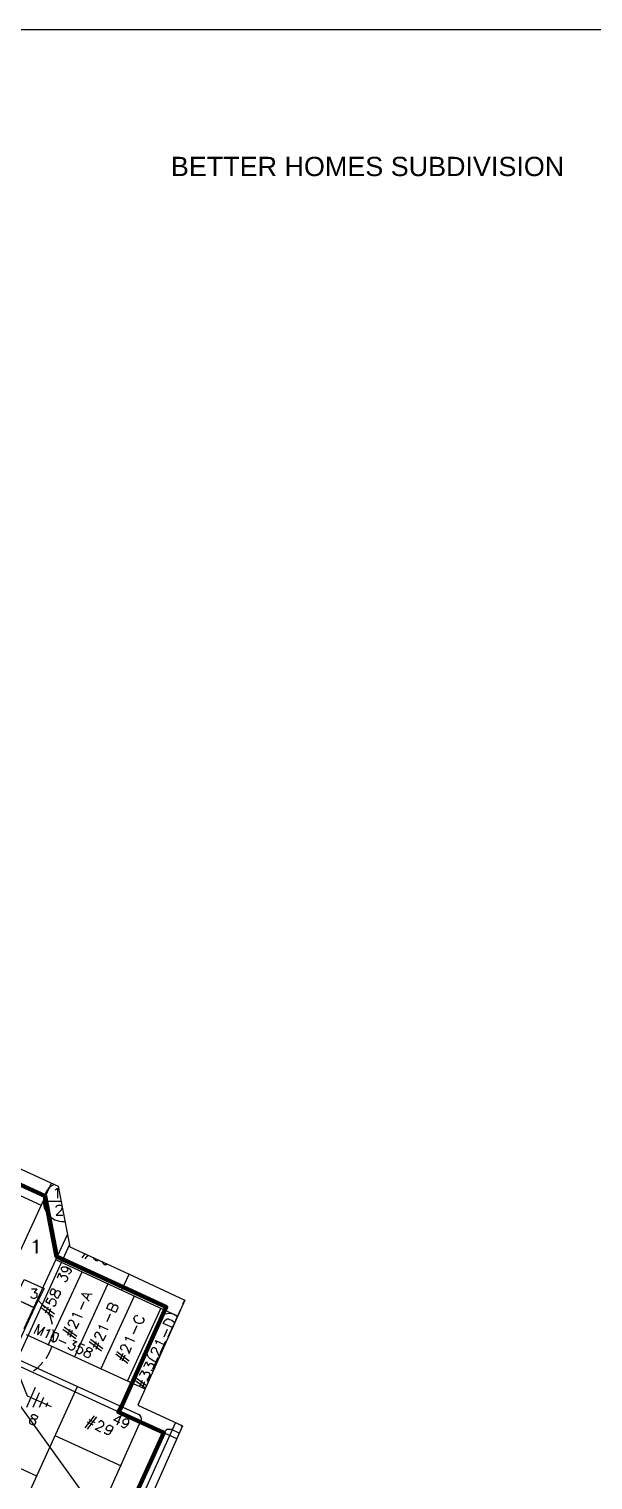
# Model space of a CAD drawing. Header units: millimetres. Extents: x 3.6 to 37.8, y 0.6 to 28.7.
# Drawn here: x 23.76 to 27.77, y 18.39 to 28.7 of the extents above; entities that cross this region are included whole.
import ezdxf

# ---------------------------------------------------------------- set-up
doc = ezdxf.new("R2010")
doc.units = ezdxf.units.MM
for name, color, linetype in [('PDF_0', 7, 'Continuous'), ('PDF_S45$Actives-PowerSupply', 1, 'Continuous'), ('PDF_S45$BOUNDARY-NODE', 3, 'Continuous'), ('PDF_S45$Passives-TapOffs', 7, 'Continuous'), ('PDF_S45$pole', 7, 'Continuous'), ('PDF_S45$strand', 7, 'Continuous'), ('PDF_S45$Symbols-EndOfLine', 7, 'Continuous'), ('PDF_Text', 4, 'Continuous')]:
    doc.layers.add(name, color=color, linetype=linetype)
for name, color, linetype, true_color in [('PDF_S45$Actives-Amplifier', 92, 'Continuous', 0x00b800), ('PDF_S45$Cable-565', 23, 'Continuous', 0xdd8a6e), ('PDF_S45$LOTS', 254, 'Continuous', 0xdcdcdc), ('PDF_S45$ROAD', 8, 'Continuous', 0x808080), ('PDF_S45$SDU', 157, 'Continuous', 0x396472), ('PDF_S45$Symbols-Ground', 12, 'Continuous', 0xb80000)]:
    doc.layers.add(name, color=color, linetype=linetype, true_color=true_color)
doc.styles.add('PDF Swiss721BT-LightCondensed', font='arial.ttf')

msp = doc.modelspace()

# ---------------------------------------------------------------- linework, layer by layer
at = {"layer": 'PDF_0', "lineweight": 0, "const_width": 0.00834}
msp.add_lwpolyline([(37.765, 0.599), (37.765, 28.699), (3.568, 28.699), (3.568, 0.599)], close=True, dxfattribs=at)
at = {"layer": 'PDF_0', "lineweight": 9}
msp.add_lwpolyline([(14.097, 12.191), (17.821, 20.618), (17.812, 20.864), (19.188, 23.841), (21.327, 28.487), (22.111, 28.124), (22.236, 27.961), (23.116, 27.557), (21.332, 23.675), (22.007, 23.366), (22.361, 23.525), (23.696, 22.912), (22.82, 21.006), (23.967, 20.481), (24.05, 20.051), (24.467, 19.859), (24.868, 19.672), (24.534, 18.925), (24.851, 18.779), (24.601, 18.216)], dxfattribs=at)
at = {"layer": 'PDF_S45$Actives-Amplifier', "lineweight": 13}
for points in [[(23.813, 20.005), (23.813, 20.093), (23.804, 20.084), (23.792, 20.08), (23.792, 20.084), (23.804, 20.089), (23.817, 20.101), (23.817, 20.005)], [(23.412, 19.392), (23.567, 19.726), (23.8, 19.617), (23.646, 19.284)]]:
    msp.add_lwpolyline(points, close=True, dxfattribs=at)
at = {"layer": 'PDF_S45$Actives-PowerSupply', "lineweight": 9}
msp.add_lwpolyline([(24.2, 18.225), (23.679, 18.95)], dxfattribs=at)
at = {"layer": 'PDF_S45$BOUNDARY-NODE', "lineweight": 60}
msp.add_lwpolyline([(25.397, 17.737), (24.463, 18.166), (24.717, 18.729), (24.396, 18.875), (24.417, 18.913), (24.734, 19.622), (24.426, 19.763), (23.959, 19.98), (23.875, 20.41), (22.683, 20.956), (23.054, 21.765)], dxfattribs=at)
at = {"layer": 'PDF_S45$Cable-565', "lineweight": 13}
for points in [[(23.875, 19.617), (23.871, 19.622), (23.825, 19.672)], [(24.838, 19.609), (24.801, 19.526)], [(24.866, 19.672), (24.851, 19.642)], [(23.892, 19.584), (23.908, 19.563), (23.925, 19.501)], [(24.784, 19.492), (24.747, 19.409)], [(23.929, 19.463), (23.934, 19.43), (23.929, 19.371)], [(23.921, 19.338), (23.904, 19.296), (23.879, 19.255)], [(24.73, 19.38), (24.692, 19.296)], [(23.858, 19.23), (23.821, 19.188), (23.792, 19.167)], [(24.676, 19.263), (24.638, 19.18)], [(24.608, 19.091), (24.601, 19.1), (24.622, 19.146)], [(24.848, 18.773), (24.839, 18.785)]]:
    msp.add_lwpolyline(points, dxfattribs=at)
at = {"layer": 'PDF_S45$LOTS', "lineweight": 0}
for points in [[(23.85, 20.343), (22.653, 20.893)], [(24.816, 19.557), (23.95, 19.959)], [(23.896, 19.351), (24.138, 19.872)], [(24.471, 19.858), (24.417, 19.743)], [(24.084, 19.267), (24.321, 19.784)], [(24.271, 19.18), (24.509, 19.701)], [(24.459, 19.096), (24.697, 19.613)], [(20.21, 10.481), (22.507, 15.548), (24.104, 19.059)], [(24.417, 18.492), (23.946, 18.708)], [(23.817, 18.421), (23.341, 18.638)]]:
    msp.add_lwpolyline(points, dxfattribs=at)
at = {"layer": 'PDF_S45$Passives-TapOffs', "lineweight": 9}
msp.add_lwpolyline([(23.8, 19.617), (23.662, 19.68), (23.725, 19.818), (23.867, 19.755)], close=True, dxfattribs=at)
msp.add_lwpolyline([(23.779, 19.751), (23.817, 19.751), (23.796, 19.726), (23.804, 19.726), (23.813, 19.722), (23.817, 19.722), (23.817, 19.692), (23.8, 19.684), (23.792, 19.684), (23.779, 19.688), (23.775, 19.692), (23.775, 19.697)], dxfattribs=at)
at = {"layer": 'PDF_S45$pole', "lineweight": 0}
for points in [[(23.796, 19.434), (23.829, 19.501), (23.821, 19.426), (23.871, 19.48), (23.842, 19.417)], [(23.888, 19.459), (23.896, 19.459), (23.908, 19.463), (23.879, 19.401)], [(24.025, 19.363), (23.975, 19.388)], [(24.071, 19.388), (24.1, 19.376), (24.071, 19.359), (24.079, 19.355), (24.088, 19.346), (24.084, 19.334), (24.084, 19.33), (24.075, 19.321), (24.067, 19.317), (24.059, 19.317), (24.05, 19.321), (24.042, 19.33), (24.042, 19.338)], [(24.096, 19.313), (24.096, 19.305), (24.104, 19.296), (24.113, 19.292), (24.121, 19.292), (24.129, 19.296), (24.142, 19.309), (24.142, 19.321), (24.138, 19.33), (24.134, 19.334), (24.125, 19.338), (24.109, 19.338), (24.125, 19.363), (24.155, 19.351)]]:
    msp.add_lwpolyline(points, dxfattribs=at)
for points in [[(23.954, 19.442), (23.959, 19.438), (23.967, 19.434), (23.967, 19.421), (23.963, 19.405), (23.95, 19.38), (23.942, 19.376), (23.929, 19.376), (23.925, 19.38), (23.917, 19.384), (23.917, 19.396), (23.921, 19.413), (23.934, 19.438), (23.946, 19.442)], [(24.188, 19.334), (24.2, 19.33), (24.209, 19.321), (24.209, 19.317), (24.205, 19.309), (24.2, 19.305), (24.18, 19.305), (24.171, 19.309), (24.163, 19.305), (24.155, 19.296), (24.15, 19.288), (24.15, 19.28), (24.159, 19.271), (24.171, 19.267), (24.18, 19.263), (24.184, 19.267), (24.192, 19.271), (24.196, 19.28), (24.196, 19.288), (24.192, 19.296), (24.171, 19.317), (24.171, 19.326), (24.18, 19.334)]]:
    msp.add_lwpolyline(points, close=True, dxfattribs=at)
at = {"layer": 'PDF_S45$ROAD', "lineweight": 0}
for points in [[(23.492, 19.576), (23.92, 20.502)], [(23.725, 19.471), (24.033, 20.138)], [(24.585, 19.038), (23.742, 19.426)], [(20.735, 10.281), (24.555, 18.813)], [(24.722, 18.738), (23.083, 15.076)], [(24.828, 18.727), (24.767, 18.754)]]:
    msp.add_lwpolyline(points, dxfattribs=at)
msp.add_lwpolyline([(24.557, 18.812, 0.411912), (24.538, 18.859), (23.671, 19.255)], format="xyb", dxfattribs=at)
msp.add_arc((24.754, 18.718), 0.0354, 65.4236, 155.8739, dxfattribs=at)
at = {"layer": 'PDF_S45$SDU', "lineweight": 0}
for points in [[(24.138, 19.972), (24.16, 20.001)], [(24.159, 19.964), (24.18, 19.991)], [(24.256, 19.957), (24.255, 19.955), (24.246, 19.951), (24.234, 19.951), (24.234, 19.955), (24.225, 19.959), (24.221, 19.968), (24.222, 19.972)], [(24.316, 19.929), (24.309, 19.922), (24.296, 19.922), (24.284, 19.934), (24.28, 19.945)], [(24.188, 19.663), (24.134, 19.718), (24.209, 19.713)], [(24.184, 19.713), (24.171, 19.68)], [(23.934, 19.551), (23.846, 19.617)], [(23.942, 19.572), (23.854, 19.638)], [(23.896, 19.622), (23.875, 19.58)], [(23.929, 19.63), (23.942, 19.63), (23.95, 19.638), (23.954, 19.647), (23.954, 19.659), (23.95, 19.667), (23.942, 19.676), (23.938, 19.676), (23.925, 19.68), (23.917, 19.676), (23.908, 19.667), (23.904, 19.659), (23.904, 19.647), (23.908, 19.642), (23.879, 19.659), (23.896, 19.688)], [(23.913, 19.609), (23.896, 19.567)], [(24.15, 19.659), (24.125, 19.605)], [(24.355, 19.626), (24.367, 19.638), (24.376, 19.638), (24.384, 19.634), (24.388, 19.626), (24.392, 19.622), (24.388, 19.613), (24.376, 19.584), (24.313, 19.613), (24.325, 19.642), (24.334, 19.651), (24.346, 19.651), (24.359, 19.638), (24.355, 19.626), (24.342, 19.601)], [(24.05, 19.492), (24.046, 19.492), (24.042, 19.501), (24.038, 19.505), (24.038, 19.509), (24.046, 19.522), (24.05, 19.53), (24.063, 19.53), (24.067, 19.526), (24.075, 19.522), (24.079, 19.509), (24.096, 19.467), (24.117, 19.509)], [(24.075, 19.559), (24.075, 19.567), (24.071, 19.58), (24.138, 19.551)], [(24.263, 19.471), (24.263, 19.48), (24.259, 19.492), (24.321, 19.463)], [(24.338, 19.572), (24.313, 19.517)], [(24.526, 19.488), (24.501, 19.43)], [(24.567, 19.547), (24.571, 19.542), (24.576, 19.534), (24.576, 19.526), (24.571, 19.513), (24.555, 19.505), (24.538, 19.505), (24.521, 19.513), (24.509, 19.526), (24.509, 19.534), (24.505, 19.542), (24.513, 19.555), (24.517, 19.559), (24.526, 19.563), (24.534, 19.563)], [(24.78, 19.476), (24.713, 19.505), (24.726, 19.526), (24.734, 19.534), (24.742, 19.538), (24.751, 19.538), (24.759, 19.534), (24.776, 19.53), (24.788, 19.517), (24.792, 19.509), (24.788, 19.497), (24.78, 19.476)], [(24.092, 19.396), (24, 19.463)], [(24.1, 19.413), (24.009, 19.48)], [(24.05, 19.463), (24.034, 19.421)], [(24.067, 19.455), (24.05, 19.409)], [(24.284, 19.326), (24.196, 19.392)], [(24.305, 19.421), (24.284, 19.38), (24.267, 19.421), (24.259, 19.434), (24.25, 19.442), (24.238, 19.442), (24.23, 19.434), (24.225, 19.421), (24.225, 19.417), (24.23, 19.413), (24.234, 19.405)], [(24.451, 19.388), (24.451, 19.396), (24.446, 19.409), (24.509, 19.38)], [(24.667, 19.363), (24.667, 19.371), (24.659, 19.384), (24.726, 19.355)], [(24.742, 19.463), (24.717, 19.409)], [(24.275, 19.309), (24.188, 19.376)], [(24.238, 19.376), (24.217, 19.334)], [(24.255, 19.367), (24.234, 19.321)], [(24.463, 19.221), (24.376, 19.288)], [(24.471, 19.238), (24.384, 19.305)], [(24.426, 19.292), (24.405, 19.246)], [(24.421, 19.317), (24.413, 19.326), (24.413, 19.338), (24.417, 19.351), (24.426, 19.355), (24.442, 19.355), (24.446, 19.346), (24.455, 19.338), (24.471, 19.292), (24.488, 19.334)], [(24.442, 19.28), (24.421, 19.238)], [(24.673, 19.236), (24.663, 19.234), (24.647, 19.238), (24.622, 19.255), (24.609, 19.267), (24.605, 19.276), (24.601, 19.288)], [(24.638, 19.296), (24.634, 19.296), (24.63, 19.301), (24.63, 19.313), (24.634, 19.326), (24.642, 19.334), (24.651, 19.334), (24.659, 19.33), (24.663, 19.326), (24.667, 19.313), (24.684, 19.271), (24.705, 19.313)], [(24.576, 19.2), (24.592, 19.234), (24.609, 19.205), (24.613, 19.213), (24.622, 19.221), (24.634, 19.221), (24.647, 19.209), (24.651, 19.2), (24.651, 19.188), (24.647, 19.18), (24.638, 19.171), (24.626, 19.171)], [(24.588, 19.046), (24.513, 19.1)], [(24.596, 19.063), (24.521, 19.117)], [(24.546, 19.138), (24.563, 19.171), (24.58, 19.142), (24.584, 19.155), (24.588, 19.159), (24.605, 19.159), (24.613, 19.155), (24.622, 19.138), (24.622, 19.13), (24.617, 19.117), (24.609, 19.113), (24.605, 19.109), (24.597, 19.109)], [(24.563, 19.1), (24.546, 19.059)], [(24.58, 19.092), (24.563, 19.046)], [(24.159, 18.763), (24.225, 18.85)], [(24.175, 18.754), (24.242, 18.842)], [(24.217, 18.783), (24.175, 18.804)], [(24.23, 18.8), (24.188, 18.821)], [(24.271, 18.733), (24.23, 18.754), (24.275, 18.771), (24.284, 18.779), (24.292, 18.783), (24.292, 18.8), (24.288, 18.804), (24.275, 18.813), (24.267, 18.813), (24.259, 18.804), (24.255, 18.804)], [(24.35, 18.75), (24.342, 18.738), (24.334, 18.721), (24.325, 18.717), (24.313, 18.717), (24.309, 18.721), (24.3, 18.725), (24.3, 18.733)]]:
    msp.add_lwpolyline(points, dxfattribs=at)
for points in [[(23.913, 19.73), (23.917, 19.743), (23.925, 19.751), (23.934, 19.751), (23.938, 19.747), (23.946, 19.743), (23.946, 19.734), (23.942, 19.718), (23.942, 19.701), (23.95, 19.692), (23.959, 19.688), (23.967, 19.688), (23.971, 19.692), (23.975, 19.701), (23.984, 19.713), (23.984, 19.726), (23.979, 19.734), (23.967, 19.738), (23.963, 19.738), (23.95, 19.734), (23.946, 19.726), (23.938, 19.713), (23.929, 19.709), (23.921, 19.709), (23.913, 19.718)], [(23.8, 18.859), (23.813, 18.85), (23.821, 18.846), (23.821, 18.838), (23.817, 18.829), (23.813, 18.825), (23.804, 18.825), (23.792, 18.829), (23.779, 18.829), (23.771, 18.825), (23.767, 18.821), (23.763, 18.813), (23.763, 18.8), (23.771, 18.792), (23.783, 18.788), (23.796, 18.788), (23.804, 18.792), (23.808, 18.8), (23.808, 18.808), (23.804, 18.817), (23.779, 18.842), (23.779, 18.846), (23.783, 18.854), (23.788, 18.859)], [(24.342, 18.742), (24.321, 18.742), (24.313, 18.75), (24.309, 18.758), (24.313, 18.771), (24.321, 18.779), (24.33, 18.783), (24.338, 18.783), (24.342, 18.779), (24.35, 18.775), (24.355, 18.763), (24.35, 18.75)]]:
    msp.add_lwpolyline(points, close=True, dxfattribs=at)
msp.add_arc((24.757, 19.499), 0.0778, 43.0316, 110.3764, dxfattribs=at)
at = {"layer": 'PDF_S45$strand', "color": 254, "lineweight": 0, "true_color": 0xdcdcdc}
for points in [[(24.047, 20.066), (23.675, 19.246)], [(24.81, 18.687), (23.696, 19.2)], [(24.8, 18.803), (24.146, 17.345)]]:
    msp.add_lwpolyline(points, dxfattribs=at)
at = {"layer": 'PDF_S45$strand', "lineweight": 0}
for points in [[(24.029, 19.901), (24.034, 19.893), (24.034, 19.88), (24.025, 19.872), (24.004, 19.872), (23.996, 19.88), (23.992, 19.888), (23.992, 19.901), (24, 19.909), (24.021, 19.909)], [(24.459, 18.792), (24.451, 18.788), (24.438, 18.788), (24.43, 18.796), (24.43, 18.817), (24.438, 18.825), (24.446, 18.829), (24.459, 18.829), (24.467, 18.821), (24.467, 18.8)]]:
    msp.add_lwpolyline(points, close=True, dxfattribs=at)
for points in [[(24.021, 19.909), (24.038, 19.901), (24.05, 19.893), (24.059, 19.88), (24.059, 19.872), (24.046, 19.859), (24.042, 19.859)], [(23.963, 19.83), (23.975, 19.863), (23.992, 19.834), (23.996, 19.843), (24, 19.847), (24.017, 19.847), (24.021, 19.843), (24.029, 19.838), (24.034, 19.83), (24.034, 19.818), (24.029, 19.809), (24.021, 19.805), (24.017, 19.801), (24.013, 19.801)], [(24.405, 18.8), (24.363, 18.821), (24.413, 18.85), (24.384, 18.783)], [(24.467, 18.8), (24.459, 18.783), (24.438, 18.763), (24.43, 18.763), (24.417, 18.775), (24.417, 18.779)]]:
    msp.add_lwpolyline(points, dxfattribs=at)
at = {"layer": 'PDF_S45$Symbols-EndOfLine', "lineweight": 9}
for points in [[(23.946, 20.456), (23.954, 20.46), (23.963, 20.468), (23.963, 20.397)], [(23.954, 20.33), (23.954, 20.335), (23.959, 20.343), (23.963, 20.343), (23.971, 20.347), (23.984, 20.347), (23.988, 20.343), (23.992, 20.343), (23.995, 20.337)], [(23.996, 20.33), (23.996, 20.326), (23.992, 20.322), (23.988, 20.31), (23.954, 20.276), (24, 20.276)]]:
    msp.add_lwpolyline(points, dxfattribs=at)
at = {"layer": 'PDF_S45$Symbols-EndOfLine', "color": 15, "lineweight": 0, "true_color": 0x954a4a}
msp.add_lwpolyline([(23.988, 20.372), (23.879, 20.372)], dxfattribs=at)
msp.add_arc((24.003, 20.37), 0.14, 117.579, 275.0078, dxfattribs=at)
at = {"layer": 'PDF_S45$Symbols-Ground', "lineweight": 0}
for points in [[(23.921, 18.913), (23.75, 18.988), (23.675, 19.18)], [(23.804, 19.05), (23.742, 18.909)], [(23.833, 19.013), (23.788, 18.909)], [(23.863, 18.979), (23.833, 18.909)], [(23.892, 18.942), (23.879, 18.913)]]:
    msp.add_lwpolyline(points, dxfattribs=at)

# ---------------------------------------------------------------- texts
at = {"layer": 'PDF_Text', "insert": (24.768, 27.726), "char_height": 0.13689, "attachment_point": 4, "style": 'PDF Swiss721BT-LightCondensed'}
msp.add_mtext('BETTER HOMES SUBDIVISION', dxfattribs=at)

doc.saveas('drawing.dxf')
